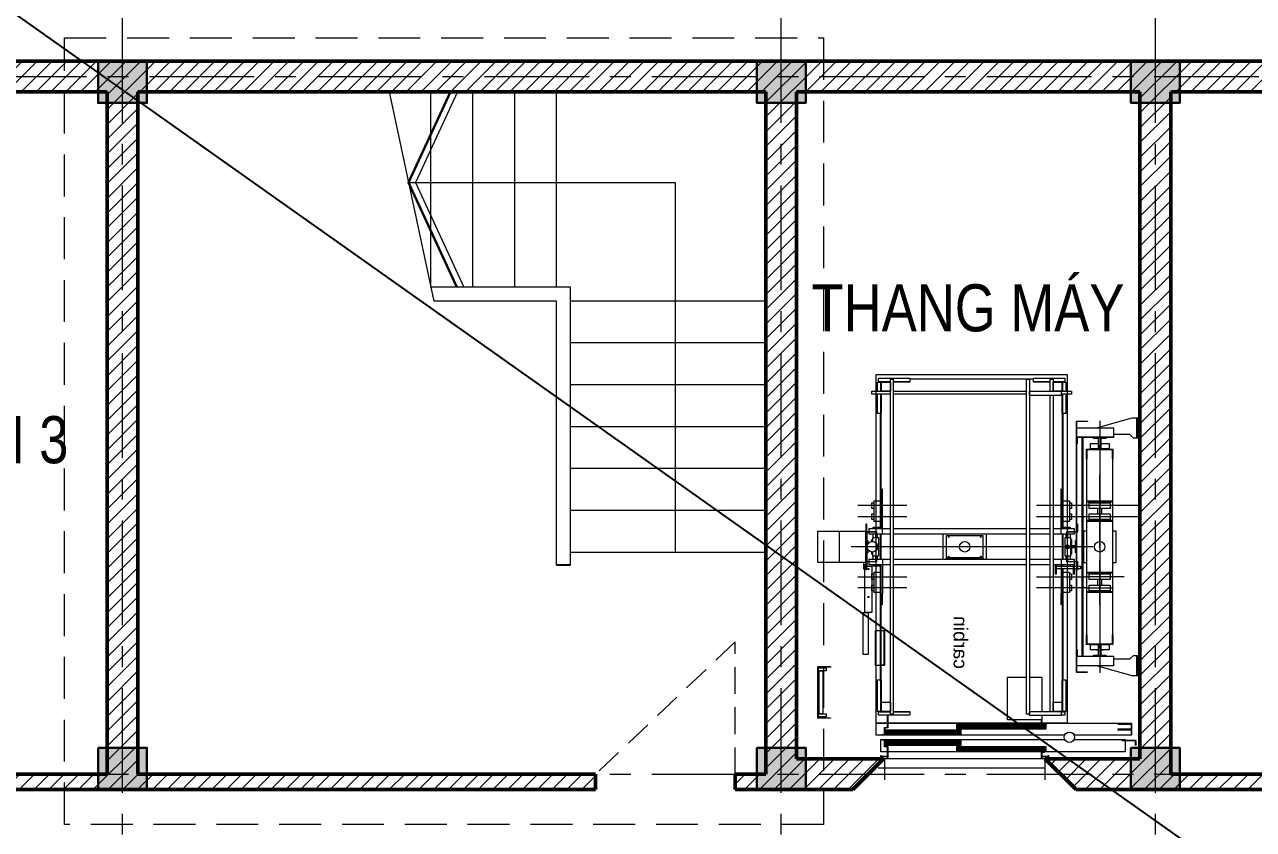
# Model space of a CAD drawing. Header units: millimetres. Extents: x 1109421 to 1726579, y -247837 to 144927.
# Drawn here: x 1653580 to 1662384, y -124039 to -118273 of the extents above; entities that cross this region are included whole.
import ezdxf

# ---------------------------------------------------------------- set-up
doc = ezdxf.new("R2010")
doc.units = ezdxf.units.MM
doc.header["$LTSCALE"] = 600
doc.header["$MEASUREMENT"] = 0
for name, pattern in [('00_Hidden', [2.4, 1.6, -0.8]), ('CENTER', [2, 1.25, -0.25, 0.25, -0.25]), ('CHU VA GHI CHU - Copy$0$HIDDEN', [0.375, 0.25, -0.125]), ('HIDDEN', [0.375, 0.25, -0.125])]:
    doc.linetypes.add(name, pattern=pattern)
for name, color, linetype, lineweight in [('cat1', 30, 'Continuous', 50), ('cat2', 22, 'Continuous', 30), ('HATCH-1', 250, 'Continuous', 9), ('hatch1', 136, 'Continuous', 9), ('LC MANH DUT', 35, 'HIDDEN', 5), ('LC Text2', 7, 'Continuous', 25), ('Noi that', 35, 'Continuous', 9), ('Noi that T2', 159, 'CHU VA GHI CHU - Copy$0$HIDDEN', 9), ('thay1', 63, 'Continuous', 18), ('truc', 76, 'CENTER', 9)]:
    doc.layers.add(name, color=color, linetype=linetype, lineweight=lineweight)
doc.layers.add('KCS_Plotter', color=11, linetype='Continuous', plot=False)
doc.styles.add('T2', font='VHARIAL.TTF', dxfattribs={"width": 0.8})
doc.styles.add('Than may th7-8 - 110518$0$ARIAL', font='arial.ttf')

# ---------------------------------------------------------------- blocks, each defined once
blk = doc.blocks.new('tm1')
at = {"layer": 'HATCH-1', "color": 250}
for p, q in [((512.7, 2755), (512.7, 255)), ((1882.7, 2755), (512.7, 2755)), ((1882.7, 255), (1882.7, 2755)), ((547.2, 2699.2), (522.2, 2699.2)), ((522.2, 2699.2), (522.2, 2634.2)), ((547.2, 2699.2), (522.2, 2699.2)), ((522.2, 2699.2), (522.2, 2634.2)), ((530.2, 2727.2), (530.2, 2702.2)), ((755.2, 2727.2), (530.2, 2727.2)), ((530.2, 2727.2), (530.2, 2702.2)), ((755.2, 2727.2), (530.2, 2727.2)), ((530.2, 2702.2), (530.2, 2699.2)), ((615.2, 2702.2), (530.2, 2702.2)), ((530.2, 2702.2), (615.2, 2702.2)), ((530.2, 2702.2), (530.2, 2699.2)), ((615.2, 2702.2), (530.2, 2702.2)), ((530.2, 2702.2), (615.2, 2702.2)), ((530.2, 2699.2), (615.2, 2699.2)), ((530.2, 2699.2), (615.2, 2699.2)), ((550.2, 2699.2), (547.2, 2699.2)), ((547.2, 2699.2), (547.2, 2634.2)), ((547.2, 2634.2), (547.2, 2699.2)), ((550.2, 2699.2), (547.2, 2699.2)), ((547.2, 2699.2), (547.2, 2634.2)), ((547.2, 2634.2), (547.2, 2699.2)), ((550.2, 2699.2), (550.2, 2634.2)), ((615.2, 2699.2), (550.2, 2699.2)), ((550.2, 2699.2), (550.2, 2634.2)), ((615.2, 2699.2), (550.2, 2699.2)), ((550.2, 2634.2), (550.2, 2699.2)), ((550.2, 2634.2), (550.2, 2699.2)), ((635.2, 2720), (615.2, 2720)), ((615.2, 2720), (615.2, 2634.2)), ((615.2, 2634.2), (615.2, 2699.2)), ((615.2, 2634.2), (615.2, 2699.2)), ((635.2, 2634.2), (635.2, 2720)), ((755.2, 2702.2), (635.2, 2702.2)), ((635.2, 2702.2), (755.2, 2702.2)), ((755.2, 2702.2), (635.2, 2702.2)), ((635.2, 2702.2), (755.2, 2702.2)), ((635.2, 2699.2), (755.2, 2699.2)), ((635.2, 2699.2), (755.2, 2699.2)), ((755.2, 2702.2), (755.2, 2727.2)), ((755.2, 2702.2), (755.2, 2727.2)), ((1640.2, 2723), (755.2, 2723)), ((755.2, 2720), (1640.2, 2720)), ((755.2, 2699.2), (755.2, 2702.2)), ((755.2, 2699.2), (755.2, 2702.2)), ((804.7, 2720), (784.7, 2720)), ((784.7, 2720), (784.7, 320)), ((804.7, 320), (804.7, 2720)), ((1640.2, 2727.2), (1640.2, 2702.2)), ((1865.2, 2727.2), (1640.2, 2727.2)), ((1640.2, 2727.2), (1640.2, 2702.2)), ((1865.2, 2727.2), (1640.2, 2727.2)), ((1640.2, 2702.2), (1640.2, 2699.2)), ((1760.2, 2702.2), (1640.2, 2702.2)), ((1640.2, 2702.2), (1760.2, 2702.2)), ((1640.2, 2702.2), (1640.2, 2699.2)), ((1760.2, 2702.2), (1640.2, 2702.2)), ((1640.2, 2702.2), (1760.2, 2702.2)), ((1640.2, 2699.2), (1760.2, 2699.2)), ((1640.2, 2699.2), (1760.2, 2699.2)), ((1780.2, 2720), (1760.2, 2720)), ((1760.2, 2720), (1760.2, 320)), ((1780.2, 320), (1780.2, 2720)), ((1865.2, 2702.2), (1780.2, 2702.2)), ((1780.2, 2702.2), (1865.2, 2702.2)), ((1865.2, 2702.2), (1780.2, 2702.2)), ((1780.2, 2702.2), (1865.2, 2702.2)), ((1780.2, 2699.2), (1780.2, 2634.2)), ((1845.2, 2699.2), (1780.2, 2699.2)), ((1780.2, 2699.2), (1865.2, 2699.2)), ((1780.2, 2699.2), (1780.2, 2634.2)), ((1845.2, 2699.2), (1780.2, 2699.2)), ((1780.2, 2699.2), (1865.2, 2699.2)), ((1845.2, 2634.2), (1845.2, 2699.2)), ((1848.2, 2699.2), (1845.2, 2699.2)), ((1845.2, 2699.2), (1845.2, 2634.2)), ((1845.2, 2634.2), (1845.2, 2699.2)), ((1848.2, 2699.2), (1845.2, 2699.2)), ((1845.2, 2699.2), (1845.2, 2634.2)), ((1848.2, 2634.2), (1848.2, 2699.2)), ((1873.2, 2699.2), (1848.2, 2699.2)), ((1848.2, 2699.2), (1848.2, 2634.2)), ((1848.2, 2634.2), (1848.2, 2699.2)), ((1873.2, 2699.2), (1848.2, 2699.2)), ((1848.2, 2699.2), (1848.2, 2634.2)), ((1865.2, 2702.2), (1865.2, 2727.2)), ((1865.2, 2702.2), (1865.2, 2727.2)), ((1865.2, 2699.2), (1865.2, 2702.2)), ((1865.2, 2699.2), (1865.2, 2702.2)), ((1873.2, 2634.2), (1873.2, 2699.2)), ((1873.2, 2634.2), (1873.2, 2699.2)), ((482.7, 2634.2), (482.7, 2614.2)), ((557.7, 2634.2), (482.7, 2634.2)), ((482.7, 2614.2), (557.7, 2614.2)), ((522.2, 2614.2), (522.2, 2474.2)), ((522.2, 2614.2), (522.2, 2474.2)), ((547.2, 2614.2), (547.2, 2474.2)), ((547.2, 2474.2), (547.2, 2614.2)), ((547.2, 2614.2), (547.2, 2474.2)), ((547.2, 2474.2), (547.2, 2614.2)), ((550.2, 2634.2), (615.2, 2634.2)), ((550.2, 2634.2), (615.2, 2634.2)), ((550.2, 2474.2), (550.2, 2614.2)), ((550.2, 2474.2), (550.2, 2614.2)), ((557.7, 2634.2), (557.7, 2604.2)), ((784.7, 2634.2), (557.7, 2634.2)), ((557.7, 2604.2), (784.7, 2604.2)), ((615.2, 2604.2), (615.2, 340.7)), ((635.2, 340.7), (635.2, 2604.2)), ((784.7, 2604.2), (784.7, 2634.2)), ((1760.2, 2634.2), (804.7, 2634.2)), ((804.7, 2614.2), (1760.2, 2614.2)), ((1780.2, 2634.2), (1845.2, 2634.2)), ((1912.7, 2634.2), (1780.2, 2634.2)), ((1780.2, 2634.2), (1845.2, 2634.2)), ((1780.2, 2614.2), (1912.7, 2614.2)), ((1845.2, 2614.2), (1845.2, 2474.2)), ((1845.2, 2614.2), (1845.2, 2474.2)), ((1848.2, 2474.2), (1848.2, 2614.2)), ((1848.2, 2614.2), (1848.2, 2474.2)), ((1848.2, 2474.2), (1848.2, 2614.2)), ((1848.2, 2614.2), (1848.2, 2474.2)), ((1873.2, 2474.2), (1873.2, 2614.2)), ((1873.2, 2474.2), (1873.2, 2614.2)), ((1912.7, 2614.2), (1912.7, 2634.2)), ((522.2, 2474.2), (547.2, 2474.2)), ((522.2, 2474.2), (547.2, 2474.2)), ((544.7, 2474.2), (544.7, 1650)), ((547.2, 2474.2), (550.2, 2474.2)), ((547.2, 2474.2), (550.2, 2474.2)), ((547.7, 1650), (547.7, 2474.2)), ((1845.2, 2474.2), (1848.2, 2474.2)), ((1845.2, 2474.2), (1848.2, 2474.2)), ((1847.7, 2474.2), (1847.7, 1650)), ((1848.2, 2474.2), (1873.2, 2474.2)), ((1848.2, 2474.2), (1873.2, 2474.2)), ((1850.7, 1650), (1850.7, 2474.2)), ((7.7, 2444), (7.7, 2299)), ((13.7, 2444), (7.7, 2444)), ((13.7, 2299), (13.7, 2444)), ((48.7, 2444), (13.7, 2444)), ((13.7, 2444), (13.7, 2299)), ((304.2, 2372.5), (48.7, 2444)), ((280.7, 2423), (280.7, 617)), ((368.7, 2419), (368.7, 2418)), ((446.7, 2419), (368.7, 2419)), ((368.7, 2418), (445.7, 2418)), ((445.7, 2418), (445.7, 1628.5)), ((446.7, 1628.5), (446.7, 2419)), ((7.7, 2299), (13.7, 2299)), ((13.7, 2299), (38.7, 2299)), ((38.7, 2299), (63.7, 2324)), ((63.7, 2324), (180.7, 2324)), ((445.7, 2372.5), (180.7, 2372.5)), ((180.7, 2372.5), (180.7, 2307)), ((180.7, 2307), (180.7, 2304)), ((445.7, 2307), (180.7, 2307)), ((180.7, 2304), (442.7, 2304)), ((236.2, 2304), (236.2, 2296.1)), ((325.2, 2304), (236.2, 2304)), ((236.2, 2296.1), (272.7, 2296.1)), ((272.7, 2296.1), (272.7, 2242)), ((288.6, 2242), (288.6, 2296.1)), ((288.6, 2296.1), (325.2, 2296.1)), ((325.2, 2296.1), (325.2, 2304)), ((400.7, 2304), (400.7, 736)), ((405.7, 736), (405.7, 2304)), ((442.7, 2304), (442.7, 2257)), ((445.7, 2307), (445.7, 2372.5)), ((445.7, 2257), (445.7, 2307)), ((375.7, 2220), (185.7, 2220)), ((185.7, 2220), (185.7, 2150)), ((188.7, 2217), (372.7, 2217)), ((188.7, 2150), (188.7, 2217)), ((372.7, 2217), (188.7, 2217)), ((188.7, 2217), (188.7, 1848.5)), ((213.7, 2259.5), (213.7, 2220.5)), ((272.7, 2259.5), (213.7, 2259.5)), ((213.7, 2220.5), (270.7, 2220.5)), ((272.7, 2261), (255.7, 2261)), ((255.7, 2261), (255.7, 2259.5)), ((270.7, 2220.5), (270.7, 2249.5)), ((270.7, 2249.5), (272.7, 2249.5)), ((270.7, 2222), (275.7, 2222)), ((272.7, 2259.5), (272.7, 2261)), ((272.7, 2242), (288.6, 2242)), ((285.7, 2242), (275.7, 2242)), ((275.7, 2222), (275.7, 2242)), ((275.7, 2237), (285.7, 2237)), ((285.7, 2237), (275.7, 2237)), ((275.7, 2227), (285.7, 2227)), ((285.7, 2242), (285.7, 2222)), ((285.7, 2222), (290.7, 2222)), ((347.7, 2259.5), (288.6, 2259.5)), ((288.6, 2249.5), (290.7, 2249.5)), ((305.7, 2261), (288.7, 2261)), ((288.7, 2261), (288.7, 2259.5)), ((290.7, 2249.5), (290.7, 2220.5)), ((290.7, 2220.5), (347.7, 2220.5)), ((305.7, 2259.5), (305.7, 2261)), ((347.7, 2220.5), (347.7, 2259.5)), ((372.7, 2217), (372.7, 2150)), ((372.7, 1848.5), (372.7, 2217)), ((375.7, 2150), (375.7, 2220)), ((442.7, 2257), (445.7, 2257)), ((445.7, 1628.5), (445.7, 2257)), ((185.7, 2150), (188.7, 2150)), ((372.7, 2150), (375.7, 2150)), ((280.7, 1955), (280.7, 2035)), ((280.7, 1515), (280.7, 1955)), ((557.7, 1855), (557.7, 1935)), ((557.7, 1615), (557.7, 1855)), ((1837.7, 1855), (1837.7, 1935)), ((1837.7, 1615), (1837.7, 1855)), ((5.7, 1815), (382.7, 1815)), ((188.7, 1848.5), (188.7, 1842.5)), ((372.7, 1848.5), (188.7, 1848.5)), ((188.7, 1842.5), (188.7, 1707.5)), ((372.7, 1842.5), (188.7, 1842.5)), ((188.7, 1842.5), (372.7, 1842.5)), ((211.4, 1835), (205.7, 1835)), ((205.7, 1835), (205.7, 1795)), ((205.7, 1795), (211.4, 1795)), ((227.6, 1835), (211.4, 1835)), ((211.4, 1795), (227.6, 1795)), ((252, 1835), (227.6, 1835)), ((227.6, 1795), (252, 1795)), ((280.7, 1835), (252, 1835)), ((252, 1795), (280.7, 1795)), ((269.1, 1837.5), (268.2, 1837.5)), ((268.2, 1837.5), (268.2, 1835)), ((268.2, 1795), (268.2, 1755)), ((271.8, 1837.5), (269.1, 1837.5)), ((275.9, 1837.5), (271.8, 1837.5)), ((280.7, 1837.5), (275.9, 1837.5)), ((285.5, 1837.5), (280.7, 1837.5)), ((309.4, 1835), (280.7, 1835)), ((280.7, 1795), (309.4, 1795)), ((289.5, 1837.5), (285.5, 1837.5)), ((292.2, 1837.5), (289.5, 1837.5)), ((293.2, 1837.5), (292.2, 1837.5)), ((293.2, 1835), (293.2, 1837.5)), ((293.2, 1755), (293.2, 1795)), ((333.7, 1835), (309.4, 1835)), ((309.4, 1795), (333.7, 1795)), ((350, 1835), (333.7, 1835)), ((333.7, 1795), (350, 1795)), ((355.7, 1835), (350, 1835)), ((350, 1795), (355.7, 1795)), ((355.7, 1795), (355.7, 1835)), ((372.7, 1842.5), (372.7, 1848.5)), ((372.7, 1707.5), (372.7, 1842.5)), ((382.7, 1815), (732.7, 1815)), ((488.4, 1835), (482.7, 1835)), ((482.7, 1835), (482.7, 1795)), ((482.7, 1795), (488.4, 1795)), ((497.7, 1835), (488.4, 1835)), ((488.4, 1795), (497.7, 1795)), ((544.7, 1848.5), (497.7, 1848.5)), ((497.7, 1848.5), (497.7, 1701.5)), ((1662.7, 1815), (2012.7, 1815)), ((1897.7, 1848.5), (1850.7, 1848.5)), ((1897.7, 1701.5), (1897.7, 1848.5)), ((1907, 1835), (1897.7, 1835)), ((1897.7, 1795), (1907, 1795)), ((1912.7, 1835), (1907, 1835)), ((1907, 1795), (1912.7, 1795)), ((1912.7, 1795), (1912.7, 1835)), ((5.7, 1735), (382.7, 1735)), ((188.7, 1707.5), (188.7, 1701.5)), ((372.7, 1707.5), (188.7, 1707.5)), ((188.7, 1707.5), (372.7, 1707.5)), ((188.7, 1701.5), (188.7, 1338.5)), ((188.7, 1701.5), (372.7, 1701.5)), ((211.4, 1755), (205.7, 1755)), ((205.7, 1755), (205.7, 1715)), ((205.7, 1715), (211.4, 1715)), ((227.6, 1755), (211.4, 1755)), ((211.4, 1715), (227.6, 1715)), ((252, 1755), (227.6, 1755)), ((227.6, 1715), (252, 1715)), ((280.7, 1755), (252, 1755)), ((252, 1715), (280.7, 1715)), ((268.2, 1715), (268.2, 1712.5)), ((268.2, 1712.5), (269.1, 1712.5)), ((269.1, 1712.5), (271.8, 1712.5)), ((271.8, 1712.5), (275.9, 1712.5)), ((275.9, 1712.5), (280.7, 1712.5)), ((309.4, 1755), (280.7, 1755)), ((280.7, 1715), (309.4, 1715)), ((280.7, 1712.5), (285.5, 1712.5)), ((285.5, 1712.5), (289.5, 1712.5)), ((289.5, 1712.5), (292.2, 1712.5)), ((292.2, 1712.5), (293.2, 1712.5)), ((293.2, 1712.5), (293.2, 1715)), ((333.7, 1755), (309.4, 1755)), ((309.4, 1715), (333.7, 1715)), ((350, 1755), (333.7, 1755)), ((333.7, 1715), (350, 1715)), ((355.7, 1755), (350, 1755)), ((350, 1715), (355.7, 1715)), ((355.7, 1715), (355.7, 1755)), ((372.7, 1701.5), (372.7, 1707.5)), ((372.7, 1338.5), (372.7, 1701.5)), ((382.7, 1735), (732.7, 1735)), ((440.7, 1685), (440.7, 1624.5)), ((444.7, 1685), (440.7, 1685)), ((444.7, 1628.5), (444.7, 1685)), ((488.4, 1755), (482.7, 1755)), ((482.7, 1755), (482.7, 1715)), ((482.7, 1715), (488.4, 1715)), ((497.7, 1755), (488.4, 1755)), ((488.4, 1715), (497.7, 1715)), ((497.7, 1701.5), (544.7, 1701.5)), ((1662.7, 1735), (2012.7, 1735)), ((1850.7, 1701.5), (1897.7, 1701.5)), ((1907, 1755), (1897.7, 1755)), ((1897.7, 1715), (1907, 1715)), ((1912.7, 1755), (1907, 1755)), ((1907, 1715), (1912.7, 1715)), ((1912.7, 1715), (1912.7, 1755)), ((1954.7, 1685), (1950.7, 1685)), ((1950.7, 1685), (1950.7, 1628.5)), ((1954.7, 1624.5), (1954.7, 1685)), ((188.7, 1634.5), (166.2, 1634.5)), ((166.2, 1634.5), (166.2, 1405.5)), ((395.2, 1634.5), (372.7, 1634.5)), ((395.2, 1405.5), (395.2, 1634.5)), ((440.7, 1624.5), (511.7, 1624.5)), ((515.7, 1628.5), (444.7, 1628.5)), ((445.7, 1415.5), (445.7, 1624.5)), ((445.7, 1624.5), (445.7, 1564.5)), ((446.7, 1564.5), (446.7, 1624.5)), ((462.7, 1650), (462.7, 1610)), ((615.2, 1650), (462.7, 1650)), ((462.7, 1610), (615.2, 1610)), ((490.2, 1587), (490.2, 1453)), ((529.2, 1587), (490.2, 1587)), ((544.7, 1660), (492.7, 1660)), ((492.7, 1660), (492.7, 1650)), ((492.7, 1610), (492.7, 1587)), ((511.7, 1624.5), (511.7, 1587)), ((515.7, 1587), (515.7, 1628.5)), ((522.7, 1610), (522.7, 1587)), ((529.2, 1530), (529.2, 1587)), ((544.7, 1610), (544.7, 1430)), ((547.7, 1430), (547.7, 1610)), ((784.7, 1650), (635.2, 1650)), ((635.2, 1610), (784.7, 1610)), ((1760.2, 1650), (804.7, 1650)), ((804.7, 1610), (1760.2, 1610)), ((1093.7, 1610), (1093.7, 1430)), ((1117.7, 1600), (1117.7, 1440)), ((1377.7, 1600), (1117.7, 1600)), ((1130.4, 1591), (1130.2, 1590)), ((1130.2, 1590), (1130.4, 1589)), ((1130.9, 1591.8), (1130.4, 1591)), ((1130.4, 1589), (1130.9, 1588.2)), ((1131.7, 1592.3), (1130.9, 1591.8)), ((1130.9, 1588.2), (1131.7, 1587.7)), ((1132.7, 1592.5), (1131.7, 1592.3)), ((1131.7, 1587.7), (1132.7, 1587.5)), ((1133.6, 1592.3), (1132.7, 1592.5)), ((1132.7, 1587.5), (1133.6, 1587.7)), ((1134.4, 1591.8), (1133.6, 1592.3)), ((1133.6, 1587.7), (1134.4, 1588.2)), ((1135, 1591), (1134.4, 1591.8)), ((1134.4, 1588.2), (1135, 1589)), ((1135.2, 1590), (1135, 1591)), ((1135, 1589), (1135.2, 1590)), ((1360.4, 1591), (1360.2, 1590)), ((1360.2, 1590), (1360.4, 1589)), ((1360.9, 1591.8), (1360.4, 1591)), ((1360.4, 1589), (1360.9, 1588.2)), ((1361.7, 1592.3), (1360.9, 1591.8)), ((1360.9, 1588.2), (1361.7, 1587.7)), ((1362.7, 1592.5), (1361.7, 1592.3)), ((1361.7, 1587.7), (1362.7, 1587.5)), ((1363.6, 1592.3), (1362.7, 1592.5)), ((1362.7, 1587.5), (1363.6, 1587.7)), ((1364.4, 1591.8), (1363.6, 1592.3)), ((1363.6, 1587.7), (1364.4, 1588.2)), ((1365, 1591), (1364.4, 1591.8)), ((1364.4, 1588.2), (1365, 1589)), ((1365.2, 1590), (1365, 1591)), ((1365, 1589), (1365.2, 1590)), ((1377.7, 1440), (1377.7, 1600)), ((1401.7, 1430), (1401.7, 1610)), ((1932.7, 1650), (1780.2, 1650)), ((1780.2, 1610), (1932.7, 1610)), ((1847.7, 1610), (1847.7, 1430)), ((1902.7, 1660), (1850.7, 1660)), ((1850.7, 1430), (1850.7, 1610)), ((1866.2, 1587), (1866.2, 1530)), ((1905.2, 1587), (1866.2, 1587)), ((1872.7, 1587), (1872.7, 1610)), ((1950.7, 1628.5), (1879.7, 1628.5)), ((1879.7, 1628.5), (1879.7, 1587)), ((1883.7, 1624.5), (1954.7, 1624.5)), ((1883.7, 1587), (1883.7, 1624.5)), ((1902.7, 1650), (1902.7, 1660)), ((1902.7, 1587), (1902.7, 1610)), ((1905.2, 1556.6), (1905.2, 1587)), ((1932.7, 1610), (1932.7, 1650)), ((1950.7, 1632.5), (1949.7, 1632.5)), ((1949.7, 1632.5), (1949.7, 1628.5)), ((1949.7, 1624.5), (1949.7, 1415.5)), ((1955.7, 1632.5), (1954.7, 1632.5)), ((2146, 1632.5), (1955.7, 1632.5)), ((1955.7, 1632.5), (1955.7, 1407.5)), ((1955.7, 1407.5), (1955.7, 1632.5)), ((2300, 1632.5), (2146, 1632.5)), ((2146, 1407.5), (2146, 1632.5)), ((2300, 1407.5), (2300, 1632.5)), ((246, 1534.4), (243.2, 1520)), ((243.2, 1520), (246, 1505.6)), ((254.2, 1546.5), (246, 1534.4)), ((246, 1505.6), (254.2, 1493.5)), ((266.3, 1554.6), (254.2, 1546.5)), ((280.7, 1557.5), (266.3, 1554.6)), ((295, 1554.6), (280.7, 1557.5)), ((307.2, 1546.5), (295, 1554.6)), ((315.3, 1534.4), (307.2, 1546.5)), ((307.2, 1493.5), (315.3, 1505.6)), ((318.2, 1520), (315.3, 1534.4)), ((315.3, 1505.6), (318.2, 1520)), ((326.7, 1520), (2061, 1520)), ((445.7, 1564.5), (446.7, 1564.5)), ((453.6, 1564.5), (445.7, 1564.5)), ((445.7, 1564.5), (445.7, 1475.5)), ((453.6, 1527.9), (453.6, 1564.5)), ((482.7, 1527.9), (453.6, 1527.9)), ((453.6, 1512.1), (482.7, 1512.1)), ((453.6, 1475.5), (453.6, 1512.1)), ((490.2, 1572.5), (482.7, 1572.5)), ((482.7, 1572.5), (482.7, 1467.5)), ((500.2, 1510), (500.2, 1530)), ((500.2, 1530), (529.2, 1530)), ((529.2, 1510), (500.2, 1510)), ((507.7, 1528), (527.7, 1528)), ((507.7, 1512), (507.7, 1528)), ((527.7, 1512), (507.7, 1512)), ((511.7, 1528), (511.7, 1512)), ((515.7, 1512), (515.7, 1528)), ((522.7, 1528), (522.7, 1512)), ((527.7, 1528), (527.7, 1530)), ((527.7, 1510), (527.7, 1512)), ((529.2, 1453), (529.2, 1510)), ((1213, 1534.4), (1210.2, 1520)), ((1210.2, 1520), (1213, 1505.6)), ((1221.2, 1546.5), (1213, 1534.4)), ((1213, 1505.6), (1221.2, 1493.5)), ((1233.3, 1554.6), (1221.2, 1546.5)), ((1247.7, 1557.5), (1233.3, 1554.6)), ((1262, 1554.6), (1247.7, 1557.5)), ((1274.2, 1546.5), (1262, 1554.6)), ((1282.3, 1534.4), (1274.2, 1546.5)), ((1274.2, 1493.5), (1282.3, 1505.6)), ((1285.2, 1520), (1282.3, 1534.4)), ((1282.3, 1505.6), (1285.2, 1520)), ((1866.2, 1530), (1874.2, 1530)), ((1866.2, 1510), (1866.2, 1453)), ((1874.2, 1510), (1866.2, 1510)), ((1867.7, 1530), (1867.7, 1528)), ((1867.7, 1528), (1873.8, 1528)), ((1873.8, 1512), (1867.7, 1512)), ((1867.7, 1512), (1867.7, 1510)), ((1875, 1534.4), (1872.2, 1520)), ((1872.2, 1520), (1875, 1505.6)), ((1872.7, 1522.5), (1872.7, 1528)), ((1872.7, 1512), (1872.7, 1517.5)), ((1883.2, 1546.5), (1875, 1534.4)), ((1875, 1505.6), (1883.2, 1493.5)), ((1895.3, 1554.6), (1883.2, 1546.5)), ((1909.7, 1557.5), (1895.3, 1554.6)), ((1912.7, 1572.5), (1905.2, 1572.5)), ((1924, 1554.6), (1909.7, 1557.5)), ((1912.7, 1556.9), (1912.7, 1572.5)), ((1936.2, 1546.5), (1924, 1554.6)), ((1944.3, 1534.4), (1936.2, 1546.5)), ((1936.2, 1493.5), (1944.3, 1505.6)), ((1949.7, 1564.5), (1941.8, 1564.5)), ((1941.8, 1564.5), (1941.8, 1538.2)), ((1941.8, 1501.8), (1941.8, 1475.5)), ((1947.2, 1520), (1944.3, 1534.4)), ((1944.3, 1505.6), (1947.2, 1520)), ((1949.7, 1475.5), (1949.7, 1564.5)), ((254.2, 1493.5), (266.3, 1485.4)), ((266.3, 1485.4), (280.7, 1482.5)), ((280.7, 1482.5), (295, 1485.4)), ((280.7, 1185), (280.7, 1425)), ((295, 1485.4), (307.2, 1493.5)), ((440.7, 1415.5), (440.7, 1355)), ((511.7, 1415.5), (440.7, 1415.5)), ((444.7, 1355), (444.7, 1411.5)), ((444.7, 1411.5), (515.7, 1411.5)), ((446.7, 1475.5), (445.7, 1475.5)), ((445.7, 1475.5), (445.7, 1415.5)), ((445.7, 1475.5), (453.6, 1475.5)), ((445.7, 1382), (445.7, 1411.5)), ((445.7, 1411.5), (445.7, 1382)), ((446.7, 1415.5), (446.7, 1475.5)), ((446.7, 1382), (446.7, 1411.5)), ((462.7, 1430), (462.7, 1390)), ((615.2, 1430), (462.7, 1430)), ((482.7, 1467.5), (490.2, 1467.5)), ((490.2, 1453), (529.2, 1453)), ((492.7, 1453), (492.7, 1430)), ((511.7, 1453), (511.7, 1415.5)), ((515.7, 1411.5), (515.7, 1453)), ((522.7, 1453), (522.7, 1430)), ((557.7, 1425), (557.7, 1185)), ((784.7, 1430), (635.2, 1430)), ((1760.2, 1430), (804.7, 1430)), ((1377.7, 1440), (1117.7, 1440)), ((1117.7, 1440), (1117.7, 1430)), ((1117.7, 1440), (1377.7, 1440)), ((1130.4, 1451), (1130.2, 1450)), ((1130.2, 1450), (1130.4, 1449)), ((1130.9, 1451.8), (1130.4, 1451)), ((1130.4, 1449), (1130.9, 1448.2)), ((1131.7, 1452.3), (1130.9, 1451.8)), ((1130.9, 1448.2), (1131.7, 1447.7)), ((1132.7, 1452.5), (1131.7, 1452.3)), ((1131.7, 1447.7), (1132.7, 1447.5)), ((1133.6, 1452.3), (1132.7, 1452.5)), ((1132.7, 1447.5), (1133.6, 1447.7)), ((1134.4, 1451.8), (1133.6, 1452.3)), ((1133.6, 1447.7), (1134.4, 1448.2)), ((1135, 1451), (1134.4, 1451.8)), ((1134.4, 1448.2), (1135, 1449)), ((1135.2, 1450), (1135, 1451)), ((1135, 1449), (1135.2, 1450)), ((1221.2, 1493.5), (1233.3, 1485.4)), ((1233.3, 1485.4), (1247.7, 1482.5)), ((1247.7, 1482.5), (1262, 1485.4)), ((1262, 1485.4), (1274.2, 1493.5)), ((1360.4, 1451), (1360.2, 1450)), ((1360.2, 1450), (1360.4, 1449)), ((1360.9, 1451.8), (1360.4, 1451)), ((1360.4, 1449), (1360.9, 1448.2)), ((1361.7, 1452.3), (1360.9, 1451.8)), ((1360.9, 1448.2), (1361.7, 1447.7)), ((1362.7, 1452.5), (1361.7, 1452.3)), ((1361.7, 1447.7), (1362.7, 1447.5)), ((1363.6, 1452.3), (1362.7, 1452.5)), ((1362.7, 1447.5), (1363.6, 1447.7)), ((1364.4, 1451.8), (1363.6, 1452.3)), ((1363.6, 1447.7), (1364.4, 1448.2)), ((1365, 1451), (1364.4, 1451.8)), ((1364.4, 1448.2), (1365, 1449)), ((1365.2, 1450), (1365, 1451)), ((1365, 1449), (1365.2, 1450)), ((1377.7, 1430), (1377.7, 1440)), ((1932.7, 1430), (1780.2, 1430)), ((1837.7, 1425), (1837.7, 1185)), ((1866.2, 1453), (1905.2, 1453)), ((1872.7, 1430), (1872.7, 1453)), ((1879.7, 1453), (1879.7, 1411.5)), ((1879.7, 1411.5), (1950.7, 1411.5)), ((1883.2, 1493.5), (1895.3, 1485.4)), ((1883.7, 1415.5), (1883.7, 1453)), ((1954.7, 1415.5), (1883.7, 1415.5)), ((1895.3, 1485.4), (1909.7, 1482.5)), ((1902.7, 1430), (1902.7, 1453)), ((1905.2, 1453), (1905.2, 1483.4)), ((1905.2, 1467.5), (1912.7, 1467.5)), ((1909.7, 1482.5), (1924, 1485.4)), ((1912.7, 1467.5), (1912.7, 1483.1)), ((1924, 1485.4), (1936.2, 1493.5)), ((1932.7, 1390), (1932.7, 1430)), ((1941.8, 1475.5), (1949.7, 1475.5)), ((1949.7, 1411.5), (1949.7, 1407.5)), ((1950.7, 1411.5), (1950.7, 1355)), ((1954.7, 1355), (1954.7, 1415.5)), ((166.2, 1405.5), (188.7, 1405.5)), ((372.7, 1338.5), (188.7, 1338.5)), ((188.7, 1338.5), (188.7, 1332.5)), ((188.7, 1332.5), (372.7, 1332.5)), ((372.7, 1332.5), (188.7, 1332.5)), ((188.7, 1332.5), (188.7, 1197.5)), ((211.4, 1325), (205.7, 1325)), ((205.7, 1325), (205.7, 1285)), ((227.6, 1325), (211.4, 1325)), ((252, 1325), (227.6, 1325)), ((280.7, 1325), (252, 1325)), ((268.7, 1327.5), (267.7, 1327.5)), ((267.7, 1327.5), (267.7, 1325)), ((269.1, 1330), (268.2, 1330)), ((268.2, 1330), (268.2, 1327.5)), ((271.5, 1327.5), (268.7, 1327.5)), ((271.8, 1330), (269.1, 1330)), ((275.7, 1327.5), (271.5, 1327.5)), ((275.9, 1330), (271.8, 1330)), ((280.7, 1327.5), (275.7, 1327.5)), ((280.7, 1330), (275.9, 1330)), ((285.5, 1330), (280.7, 1330)), ((285.6, 1327.5), (280.7, 1327.5)), ((309.4, 1325), (280.7, 1325)), ((289.5, 1330), (285.5, 1330)), ((289.9, 1327.5), (285.6, 1327.5)), ((292.2, 1330), (289.5, 1330)), ((292.7, 1327.5), (289.9, 1327.5)), ((293.2, 1330), (292.2, 1330)), ((293.7, 1327.5), (292.7, 1327.5)), ((293.2, 1327.5), (293.2, 1330)), ((293.7, 1325), (293.7, 1327.5)), ((333.7, 1325), (309.4, 1325)), ((350, 1325), (333.7, 1325)), ((355.7, 1325), (350, 1325)), ((355.7, 1285), (355.7, 1325)), ((372.7, 1405.5), (395.2, 1405.5)), ((372.7, 1332.5), (372.7, 1338.5)), ((372.7, 1197.5), (372.7, 1332.5)), ((417.7, 1382), (417.7, 1381.2)), ((440.7, 1382), (417.7, 1382)), ((417.7, 1381.2), (417.7, 1379.1)), ((417.7, 1379.1), (417.7, 1375.8)), ((417.7, 1375.8), (417.7, 1372)), ((417.7, 1372), (417.7, 1368.2)), ((417.7, 1368.2), (417.7, 1364.9)), ((417.7, 1364.9), (417.7, 1362.8)), ((417.7, 1362.8), (417.7, 1362)), ((417.7, 1362), (440.7, 1362)), ((440.7, 1355), (444.7, 1355)), ((462.7, 1382), (444.7, 1382)), ((444.7, 1362), (462.7, 1362)), ((445.7, 783), (445.7, 1362)), ((445.7, 1362), (445.7, 622)), ((446.7, 621), (446.7, 1362)), ((462.7, 1390), (615.2, 1390)), ((462.7, 1390), (462.7, 1324)), ((462.7, 1324), (467.7, 1324)), ((467.7, 1324), (467.7, 1390)), ((592.7, 1382), (467.7, 1382)), ((467.7, 1362), (592.7, 1362)), ((488.4, 1325), (482.7, 1325)), ((482.7, 1325), (482.7, 1285)), ((497.7, 1325), (488.4, 1325)), ((492.7, 1390), (492.7, 1382)), ((544.7, 1338.5), (497.7, 1338.5)), ((497.7, 1338.5), (497.7, 1191.5)), ((544.7, 1390), (544.7, 1382)), ((544.7, 1362), (544.7, 565.7)), ((547.7, 1382), (547.7, 1390)), ((547.7, 565.7), (547.7, 1362)), ((592.7, 1390), (592.7, 1324)), ((592.7, 1324), (597.7, 1324)), ((597.7, 1324), (597.7, 1390)), ((635.2, 1390), (784.7, 1390)), ((804.7, 1390), (1760.2, 1390)), ((1780.2, 1390), (1932.7, 1390)), ((1847.7, 1390), (1847.7, 565.7)), ((1850.7, 565.7), (1850.7, 1390)), ((1850.7, 1380), (1902.7, 1380)), ((1897.7, 1338.5), (1850.7, 1338.5)), ((1897.7, 1191.5), (1897.7, 1338.5)), ((1907, 1325), (1897.7, 1325)), ((1902.7, 1380), (1902.7, 1390)), ((1912.7, 1325), (1907, 1325)), ((1950.7, 1380), (1912.7, 1380)), ((1912.7, 1380), (1912.7, 1050)), ((1912.7, 1285), (1912.7, 1325)), ((1934, 1361.5), (1933.7, 1360)), ((1933.7, 1360), (1934, 1358.5)), ((1934.8, 1362.8), (1934, 1361.5)), ((1934, 1358.5), (1934.8, 1357.2)), ((1936.1, 1363.7), (1934.8, 1362.8)), ((1934.8, 1357.2), (1936.1, 1356.3)), ((1937.7, 1364), (1936.1, 1363.7)), ((1936.1, 1356.3), (1937.7, 1356)), ((1939.2, 1363.7), (1937.7, 1364)), ((1937.7, 1356), (1939.2, 1356.3)), ((1940.5, 1362.8), (1939.2, 1363.7)), ((1939.2, 1356.3), (1940.5, 1357.2)), ((1941.4, 1361.5), (1940.5, 1362.8)), ((1940.5, 1357.2), (1941.4, 1358.5)), ((1941.7, 1360), (1941.4, 1361.5)), ((1941.4, 1358.5), (1941.7, 1360)), ((1949.7, 1407.5), (1950.7, 1407.5)), ((1949.7, 1407.5), (1949.7, 1390)), ((1949.7, 1390), (1950.7, 1390)), ((1950.7, 1390), (1949.7, 1390)), ((1949.7, 1390), (1949.7, 1380)), ((1950.7, 1355), (1954.7, 1355)), ((1954.7, 1407.5), (1955.7, 1407.5)), ((1954.7, 1390), (1969.7, 1390)), ((1969.7, 1390), (1954.7, 1390)), ((1962.7, 1380), (1954.7, 1380)), ((1955.7, 1407.5), (2146, 1407.5)), ((1962.7, 1050), (1962.7, 1380)), ((1962.7, 1360), (1969.7, 1360)), ((1969.7, 1390), (1969.7, 1407.5)), ((1969.7, 1360), (1969.7, 1390)), ((2146, 1407.5), (2300, 1407.5)), ((105.7, 1305), (382.7, 1305)), ((205.7, 1285), (211.4, 1285)), ((211.4, 1245), (205.7, 1245)), ((205.7, 1245), (205.7, 1205)), ((211.4, 1285), (227.6, 1285)), ((227.6, 1245), (211.4, 1245)), ((227.6, 1285), (252, 1285)), ((252, 1245), (227.6, 1245)), ((252, 1285), (280.7, 1285)), ((280.7, 1245), (252, 1245)), ((267.7, 1285), (267.7, 1245)), ((280.7, 1285), (309.4, 1285)), ((309.4, 1245), (280.7, 1245)), ((293.7, 1245), (293.7, 1285)), ((309.4, 1285), (333.7, 1285)), ((333.7, 1245), (309.4, 1245)), ((333.7, 1285), (350, 1285)), ((350, 1245), (333.7, 1245)), ((350, 1285), (355.7, 1285)), ((355.7, 1245), (350, 1245)), ((355.7, 1205), (355.7, 1245)), ((732.7, 1305), (382.7, 1305)), ((482.7, 1285), (488.4, 1285)), ((488.4, 1245), (482.7, 1245)), ((482.7, 1245), (482.7, 1205)), ((488.4, 1285), (497.7, 1285)), ((497.7, 1245), (488.4, 1245)), ((2012.7, 1305), (1662.7, 1305)), ((1897.7, 1285), (1907, 1285)), ((1907, 1245), (1897.7, 1245)), ((1907, 1285), (1912.7, 1285)), ((1912.7, 1245), (1907, 1245)), ((1912.7, 1205), (1912.7, 1245)), ((380.7, 1225), (180.7, 1225)), ((188.7, 1197.5), (372.7, 1197.5)), ((372.7, 1197.5), (188.7, 1197.5)), ((188.7, 1197.5), (188.7, 1191.5)), ((188.7, 1191.5), (188.7, 823)), ((188.7, 1191.5), (372.7, 1191.5)), ((205.7, 1205), (211.4, 1205)), ((211.4, 1205), (227.6, 1205)), ((227.6, 1205), (252, 1205)), ((252, 1205), (280.7, 1205)), ((267.7, 1205), (267.7, 1202.5)), ((267.7, 1202.5), (268.7, 1202.5)), ((268.7, 1202.5), (271.5, 1202.5)), ((271.5, 1202.5), (275.7, 1202.5)), ((275.7, 1202.5), (280.7, 1202.5)), ((280.7, 1205), (309.4, 1205)), ((280.7, 1202.5), (285.6, 1202.5)), ((280.7, 1105), (280.7, 1185)), ((285.6, 1202.5), (289.9, 1202.5)), ((289.9, 1202.5), (292.7, 1202.5)), ((292.7, 1202.5), (293.7, 1202.5)), ((293.7, 1202.5), (293.7, 1205)), ((309.4, 1205), (333.7, 1205)), ((333.7, 1205), (350, 1205)), ((350, 1205), (355.7, 1205)), ((372.7, 1191.5), (372.7, 1197.5)), ((372.7, 823), (372.7, 1191.5)), ((382.7, 1225), (732.7, 1225)), ((482.7, 1205), (488.4, 1205)), ((488.4, 1205), (497.7, 1205)), ((497.7, 1191.5), (544.7, 1191.5)), ((557.7, 1105), (557.7, 1185)), ((1662.7, 1225), (2012.7, 1225)), ((1837.7, 1105), (1837.7, 1185)), ((1850.7, 1191.5), (1897.7, 1191.5)), ((1897.7, 1205), (1907, 1205)), ((1907, 1205), (1912.7, 1205)), ((1934, 1161.5), (1933.7, 1160)), ((1933.7, 1160), (1934, 1158.5)), ((1934.8, 1162.8), (1934, 1161.5)), ((1934, 1158.5), (1934.8, 1157.2)), ((1936.1, 1163.7), (1934.8, 1162.8)), ((1934.8, 1157.2), (1936.1, 1156.3)), ((1937.7, 1164), (1936.1, 1163.7)), ((1936.1, 1156.3), (1937.7, 1156)), ((1939.2, 1163.7), (1937.7, 1164)), ((1937.7, 1156), (1939.2, 1156.3)), ((1940.5, 1162.8), (1939.2, 1163.7)), ((1939.2, 1156.3), (1940.5, 1157.2)), ((1941.4, 1161.5), (1940.5, 1162.8)), ((1940.5, 1157.2), (1941.4, 1158.5)), ((1941.7, 1160), (1941.4, 1161.5)), ((1941.4, 1158.5), (1941.7, 1160)), ((1912.7, 1050), (1962.7, 1050)), ((1974.7, 1048), (1938.7, 1048)), ((1938.7, 1048), (1938.7, 748)), ((1974.7, 748), (1974.7, 1048)), ((185.7, 890), (185.7, 820)), ((188.7, 890), (185.7, 890)), ((188.7, 823), (188.7, 890)), ((372.7, 890), (372.7, 823)), ((375.7, 890), (372.7, 890)), ((375.7, 820), (375.7, 890)), ((1847.7, 920), (1822.7, 920)), ((1822.7, 920), (1822.7, 670)), ((1847.7, 920), (1822.7, 920)), ((1822.7, 920), (1822.7, 670)), ((1825.7, 917), (1847.7, 917)), ((1825.7, 673), (1825.7, 917)), ((1847.7, 917), (1847.7, 920)), ((1887.7, 920), (1850.7, 920)), ((1887.7, 670), (1887.7, 920)), ((185.7, 820), (375.7, 820)), ((372.7, 823), (188.7, 823)), ((188.7, 823), (372.7, 823)), ((270.7, 819.5), (213.7, 819.5)), ((213.7, 819.5), (213.7, 780.5)), ((270.7, 790.5), (270.7, 819.5)), ((275.7, 818), (270.7, 818)), ((288.6, 798), (272.7, 798)), ((272.7, 798), (272.7, 743.9)), ((275.7, 798), (275.7, 818)), ((285.7, 813), (275.7, 813)), ((285.7, 803), (275.7, 803)), ((275.7, 803), (285.7, 803)), ((275.7, 798), (285.7, 798)), ((285.7, 818), (285.7, 798)), ((290.7, 818), (285.7, 818)), ((288.6, 743.9), (288.6, 798)), ((347.7, 819.5), (290.7, 819.5)), ((290.7, 819.5), (290.7, 790.5)), ((347.7, 780.5), (347.7, 819.5)), ((7.7, 741), (7.7, 596)), ((13.7, 741), (7.7, 741)), ((13.7, 596), (13.7, 741)), ((38.7, 741), (13.7, 741)), ((13.7, 741), (13.7, 596)), ((63.7, 716), (38.7, 741)), ((180.7, 716), (63.7, 716)), ((442.7, 736), (180.7, 736)), ((180.7, 736), (180.7, 733)), ((180.7, 733), (180.7, 667.5)), ((180.7, 733), (445.7, 733)), ((213.7, 780.5), (272.7, 780.5)), ((272.7, 743.9), (236.2, 743.9)), ((236.2, 743.9), (236.2, 736)), ((236.2, 736), (325.2, 736)), ((255.7, 780.5), (255.7, 779)), ((255.7, 779), (272.7, 779)), ((272.7, 790.5), (270.7, 790.5)), ((272.7, 779), (272.7, 780.5)), ((290.7, 790.5), (288.6, 790.5)), ((288.6, 780.5), (347.7, 780.5)), ((325.2, 743.9), (288.6, 743.9)), ((288.7, 780.5), (288.7, 779)), ((288.7, 779), (305.7, 779)), ((305.7, 779), (305.7, 780.5)), ((325.2, 736), (325.2, 743.9)), ((445.7, 783), (442.7, 783)), ((442.7, 783), (442.7, 736)), ((445.7, 733), (445.7, 783)), ((445.7, 667.5), (445.7, 733)), ((1938.7, 748), (1974.7, 748)), ((48.7, 596), (304.2, 667.5)), ((180.7, 667.5), (445.7, 667.5)), ((445.7, 622), (368.7, 622)), ((368.7, 622), (368.7, 621)), ((368.7, 621), (446.7, 621)), ((1822.7, 670), (1847.7, 670)), ((1822.7, 670), (1847.7, 670)), ((1847.7, 673), (1825.7, 673)), ((1847.7, 670), (1847.7, 673)), ((1850.7, 670), (1887.7, 670)), ((2210, 661.5), (2210, 658.5)), ((2300, 661.5), (2210, 661.5)), ((2210, 658.5), (2297, 658.5)), ((2295, 652), (2240, 652)), ((2240, 652), (2240, 632)), ((2240, 632), (2295, 632)), ((2290, 632), (2264, 632)), ((2264, 632), (2264, 322)), ((2290, 322), (2290, 632)), ((2295, 632), (2295, 652)), ((2297, 658.5), (2297, 295.5)), ((2300, 292.5), (2300, 661.5)), ((7.7, 596), (13.7, 596)), ((13.7, 596), (48.7, 596)), ((547.2, 565.7), (522.2, 565.7)), ((522.2, 565.7), (522.2, 340.7)), ((550.2, 565.7), (547.2, 565.7)), ((547.2, 565.7), (547.2, 340.7)), ((547.2, 340.7), (547.2, 565.7)), ((550.2, 340.7), (550.2, 565.7)), ((784.7, 586), (695.2, 586)), ((695.2, 586), (695.2, 340.7)), ((940.2, 586), (804.7, 586)), ((940.2, 280), (940.2, 586)), ((1848.2, 565.7), (1845.2, 565.7)), ((1845.2, 565.7), (1845.2, 340.7)), ((1848.2, 340.7), (1848.2, 565.7)), ((1873.2, 565.7), (1848.2, 565.7)), ((1848.2, 565.7), (1848.2, 340.7)), ((1873.2, 340.7), (1873.2, 565.7)), ((550.2, 405.7), (550.2, 340.7)), ((615.2, 405.7), (550.2, 405.7)), ((615.2, 340.7), (615.2, 405.7)), ((1780.2, 405.7), (1780.2, 340.7)), ((1845.2, 405.7), (1780.2, 405.7)), ((1845.2, 340.7), (1845.2, 405.7)), ((522.2, 340.7), (547.2, 340.7)), ((557.7, 340.7), (530.2, 340.7)), ((530.2, 340.7), (530.2, 337.7)), ((530.2, 337.7), (557.7, 337.7)), ((557.7, 337.7), (530.2, 337.7)), ((530.2, 337.7), (530.2, 312.7)), ((530.2, 312.7), (557.7, 312.7)), ((547.2, 340.7), (550.2, 340.7)), ((550.2, 340.7), (615.2, 340.7)), ((557.7, 340.7), (557.7, 310.7)), ((784.7, 340.7), (557.7, 340.7)), ((557.7, 310.7), (784.7, 310.7)), ((694.7, 310.7), (694.7, 255)), ((695.2, 310.7), (695.2, 280)), ((695.2, 280), (940.2, 280)), ((697.7, 252), (697.7, 280)), ((784.7, 310.7), (784.7, 340.7)), ((784.7, 320), (804.7, 320)), ((1760.2, 340.7), (1640.2, 340.7)), ((1640.2, 340.7), (1640.2, 337.7)), ((1640.2, 337.7), (1760.2, 337.7)), ((1760.2, 337.7), (1640.2, 337.7)), ((1640.2, 337.7), (1640.2, 312.7)), ((1640.2, 312.7), (1865.2, 312.7)), ((1760.2, 320), (1780.2, 320)), ((1780.2, 340.7), (1845.2, 340.7)), ((1865.2, 340.7), (1780.2, 340.7)), ((1780.2, 337.7), (1865.2, 337.7)), ((1865.2, 337.7), (1780.2, 337.7)), ((1797.7, 312.7), (1797.7, 222)), ((1800.7, 225), (1800.7, 312.7)), ((1845.2, 340.7), (1848.2, 340.7)), ((1848.2, 340.7), (1873.2, 340.7)), ((1865.2, 337.7), (1865.2, 340.7)), ((1865.2, 312.7), (1865.2, 337.7)), ((2210, 295.5), (2210, 292.5)), ((2297, 295.5), (2210, 295.5)), ((2210, 292.5), (2300, 292.5)), ((2295, 322), (2240, 322)), ((2240, 322), (2240, 302)), ((2240, 302), (2295, 302)), ((2264, 322), (2290, 322)), ((2295, 302), (2295, 322)), ((676.2, 255), (51.7, 255)), ((51.7, 255), (51.7, 170)), ((151.7, 250), (51.7, 250)), ((51.7, 250), (51.7, 213)), ((51.7, 213), (151.7, 213)), ((151.7, 208), (51.7, 208)), ((51.7, 208), (51.7, 171)), ((52.7, 249), (151.7, 249)), ((52.7, 214), (52.7, 249)), ((151.7, 214), (52.7, 214)), ((52.7, 207), (151.7, 207)), ((52.7, 172), (52.7, 207)), ((151.7, 249), (151.7, 250)), ((151.7, 213), (151.7, 214)), ((151.7, 207), (151.7, 208)), ((471.2, 181.5), (463, 169.4)), ((483.3, 189.6), (471.2, 181.5)), ((497.7, 192.5), (483.3, 189.6)), ((512, 189.6), (497.7, 192.5)), ((524.2, 181.5), (512, 189.6)), ((512.7, 255), (1882.7, 255)), ((532.3, 169.4), (524.2, 181.5)), ((1305.1, 250), (667.7, 250)), ((667.7, 250), (667.7, 213)), ((667.7, 240.7), (1305.2, 240.7)), ((667.7, 231.5), (1305.2, 231.5)), ((667.7, 222.2), (1305.2, 222.2)), ((667.7, 213), (1305.1, 213)), ((694.7, 255), (676.2, 255)), ((676.2, 255), (676.2, 252)), ((676.2, 252), (697.7, 252)), ((697.7, 253.5), (1797.7, 253.5)), ((1812.6, 208), (1275.2, 208)), ((1275.2, 208), (1275.2, 171)), ((1275.2, 198.7), (1812.7, 198.7)), ((1275.2, 189.5), (1812.7, 189.5)), ((1275.2, 180.2), (1812.7, 180.2)), ((1305.1, 213), (1305.1, 250)), ((1797.7, 222), (1819.7, 222)), ((1881.2, 255), (1800.7, 255)), ((1822.7, 225), (1800.7, 225)), ((1812.6, 171), (1812.6, 208)), ((1819.7, 222), (1819.7, 172)), ((1822.7, 175), (1822.7, 225)), ((1881.2, 170), (1881.2, 255)), ((122.7, 132), (22.7, 132)), ((22.7, 132), (22.7, 95)), ((23.7, 131), (122.7, 131)), ((23.7, 96), (23.7, 131)), ((51.7, 171), (151.7, 171)), ((51.7, 170), (463.5, 170)), ((151.7, 172), (52.7, 172)), ((463.5, 140), (97.7, 140)), ((97.7, 140), (97.7, 50)), ((122.7, 131), (122.7, 132)), ((151.7, 171), (151.7, 172)), ((463, 169.4), (460.2, 155)), ((460.2, 155), (463, 140.6)), ((463, 140.6), (471.2, 128.5)), ((471.2, 128.5), (483.3, 120.4)), ((483.3, 120.4), (497.7, 117.5)), ((497.7, 117.5), (512, 120.4)), ((512, 120.4), (524.2, 128.5)), ((524.2, 128.5), (532.3, 140.6)), ((531.9, 170), (1881.2, 170)), ((1847.7, 140), (531.9, 140)), ((535.2, 155), (532.3, 169.4)), ((532.3, 140.6), (535.2, 155)), ((1305.1, 90), (667.7, 90)), ((667.7, 90), (667.7, 53)), ((1275.2, 171), (1812.6, 171)), ((1812.6, 132), (1275.2, 132)), ((1275.2, 132), (1275.2, 95)), ((1275.2, 122.7), (1812.7, 122.7)), ((1275.2, 113.5), (1812.7, 113.5)), ((1275.2, 104.2), (1812.7, 104.2)), ((1275.2, 95), (1812.6, 95)), ((1305.1, 53), (1305.1, 90)), ((1797.7, 88.5), (1797.7, 0)), ((1819.7, 88.5), (1797.7, 88.5)), ((1812.6, 95), (1812.6, 132)), ((1819.7, 172), (1841.2, 172)), ((1837.7, 138.5), (1819.7, 138.5)), ((1819.7, 138.5), (1819.7, 88.5)), ((1841.2, 175), (1822.7, 175)), ((1822.7, 135.5), (1837.7, 135.5)), ((1822.7, 85.5), (1822.7, 135.5)), ((1837.7, 135.5), (1837.7, 138.5)), ((1841.2, 172), (1841.2, 175)), ((1847.7, 50), (1847.7, 140)), ((97.7, 50), (1797.7, 50)), ((650.7, 25), (647.7, 25)), ((647.7, 25), (647.7, 0)), ((650.7, 3), (650.7, 25)), ((694.7, 17), (650.7, 17)), ((650.7, 17), (694.7, 17)), ((694.7, 17), (650.7, 17)), ((694.7, 3), (650.7, 3)), ((667.7, 80.7), (1305.2, 80.7)), ((667.7, 71.5), (1305.2, 71.5)), ((667.7, 62.2), (1305.2, 62.2)), ((667.7, 53), (1305.1, 53)), ((697.7, 50), (677.7, 50)), ((677.7, 50), (677.7, 47)), ((677.7, 47), (694.7, 47)), ((694.7, 47), (694.7, 3)), ((697.7, 50), (697.7, 0)), ((697.7, 0), (697.7, 50)), ((1797.7, 0), (1797.7, 50)), ((1800.7, 3), (1800.7, 85.5)), ((1800.7, 85.5), (1822.7, 85.5)), ((1800.7, 50), (1847.7, 50)), ((1844.7, 17), (1800.7, 17)), ((1800.7, 17), (1844.7, 17)), ((1844.7, 17), (1800.7, 17)), ((1844.7, 3), (1800.7, 3)), ((1847.7, 25), (1844.7, 25)), ((1844.7, 25), (1844.7, 3)), ((1847.8, 87), (1847.7, 87)), ((1847.7, 83), (1847.8, 83)), ((1847.7, 0), (1847.7, 25)), ((1847.8, 83), (1847.8, 87)), ((647.7, 0), (697.7, 0)), ((672.7, 0), (672.7, -149.1)), ((1867.7, -63), (672.7, -63)), ((697.7, 0), (1797.7, 0)), ((1797.7, 0), (1847.7, 0)), ((1822.7, 0), (1822.7, -149.1))]:
    blk.add_line(p, q, dxfattribs=at)
at = {"layer": 'Noi that T2', "insert": (1329, 834.4), "char_height": 100, "width": 1705.866, "attachment_point": 8, "rotation": 90, "style": 'Than may th7-8 - 110518$0$ARIAL'}
blk.add_mtext('carbin ', dxfattribs=at)
blk = doc.blocks.new('COT BT')
at = {"layer": 'cat2', "ltscale": 2}
h = blk.add_hatch(color=256, dxfattribs=at)
h.dxf.hatch_style = 1
h.paths.add_polyline_path([(240, 190), (-110, 190), (-110, -110), (240, -110)])
blk.add_lwpolyline([(-110, 190), (240, 190), (240, -110), (-110, -110)], close=True, dxfattribs=at)

msp = doc.modelspace()

# ---------------------------------------------------------------- hatches: boundary and pattern name
at = {"layer": 'hatch1'}
h = msp.add_hatch(dxfattribs=at)
h.set_pattern_fill('ANSI31', color=256, scale=600)
h.set_pattern_definition([(45, (-378898.68, -175305.75), (-53.0330086, 53.0330086), [])])
h.paths.add_polyline_path([(1643451.7, -130534.3), (1643051.7, -130534.3), (1642391.7, -130534.3), (1642391.7, -126244.3), (1642171.7, -126244.3), (1642171.7, -130754.3), (1642171.7, -130974.3), (1643051.7, -130974.3), (1643051.7, -130754.3), (1643451.7, -130754.3)])
h.paths.add_polyline_path([(1649121.7, -130534.3), (1648721.7, -130534.3), (1647841.7, -130534.3), (1647441.7, -130534.3), (1647441.7, -130754.3), (1647841.7, -130754.3), (1647841.7, -130974.3), (1648721.7, -130974.3), (1648721.7, -130754.3), (1649121.7, -130754.3)])
h.paths.add_polyline_path([(1653841.7, -130534.3), (1653441.7, -130534.3), (1653441.7, -130754.3), (1653841.7, -130754.3), (1653841.7, -130974.3), (1654721.7, -130974.3), (1654721.7, -130754.3), (1655121.7, -130754.3), (1655121.7, -130534.3), (1654721.7, -130534.3)])
h.paths.add_polyline_path([(1659441.7, -130754.3), (1659441.7, -130534.3), (1658561.7, -130534.3), (1658161.7, -130534.3), (1658161.7, -130754.3), (1658561.7, -130754.3), (1658561.7, -130974.3), (1659441.7, -130974.3)])
h.paths.add_polyline_path([(1659111.7, -126534.3), (1658891.7, -126534.3), (1658891.7, -130534.3), (1659111.7, -130534.3)])
h.paths.add_polyline_path([(1662121.7, -130534.3), (1661241.7, -130534.3), (1661241.7, -130754.3), (1661241.7, -130974.3), (1662121.7, -130974.3)])
h.paths.add_polyline_path([(1667721.7, -130534.3), (1667321.7, -130534.3), (1666441.7, -130534.3), (1666441.7, -130754.3), (1666441.7, -130974.3), (1667321.7, -130974.3), (1667321.7, -130754.3), (1667721.7, -130754.3)])
h.paths.add_polyline_path([(1673721.7, -130534.3), (1673321.7, -130534.3), (1672441.7, -130534.3), (1672041.7, -130534.3), (1672041.7, -130754.3), (1672441.7, -130754.3), (1672441.7, -130974.3), (1673321.7, -130974.3), (1673321.7, -130754.3), (1673721.7, -130754.3)])
h.paths.add_polyline_path([(1679906.7, -130534.3), (1678306.7, -130534.3), (1678306.7, -130754.3), (1678706.7, -130754.3), (1678706.7, -131194.3), (1679906.7, -131194.3)])
h.paths.add_polyline_path([(1679681.2, -130754.3), (1679681.2, -130974.3), (1678921.2, -130974.3), (1678921.2, -130754.3)], flags=16)
h.paths.add_polyline_path([(1684191.7, -130534.3), (1682991.7, -130534.3), (1682991.7, -131194.3), (1684191.7, -131194.3)])
h.paths.add_polyline_path([(1683971.7, -130754.3), (1683971.7, -130974.3), (1683211.7, -130974.3), (1683211.7, -130754.3)], flags=16)
h.paths.add_polyline_path([(1678881.7, -127884.3), (1678771.7, -127884.3), (1678771.7, -130534.3), (1678881.7, -130534.3)])
h.paths.add_polyline_path([(1683971.7, -126534.3), (1678771.7, -126534.3), (1678771.7, -126884.3), (1678881.7, -126884.3), (1678881.7, -126754.3), (1683971.7, -126754.3)], flags=17)
h.paths.add_polyline_path([(1681711.7, -125394.3), (1681491.7, -125394.3), (1681491.7, -126534.3), (1681711.7, -126534.3)], flags=17)
h.paths.add_polyline_path([(1684191.7, -118534.3), (1642171.7, -118534.3), (1642171.7, -124044.3), (1642391.7, -124044.3), (1642391.7, -123754.3), (1643881.7, -123754.3), (1643881.7, -123644.3), (1642391.7, -123644.3), (1642391.7, -118754.3), (1646266.7, -118754.3), (1646266.7, -123644.3), (1645181.7, -123644.3), (1645181.7, -123754.3), (1646266.7, -123754.3), (1646376.7, -123754.3), (1648566.7, -123754.3), (1648566.7, -123644.3), (1646376.7, -123644.3), (1646376.7, -118754.3), (1650186.7, -118754.3), (1650186.7, -123644.3), (1649866.7, -123644.3), (1649866.7, -123754.3), (1650186.7, -123754.3), (1650296.7, -123754.3), (1651906.7, -123754.3), (1651906.7, -123644.3), (1650296.7, -123644.3), (1650296.7, -118754.3), (1654171.7, -118754.3), (1654171.7, -123644.3), (1653206.7, -123644.3), (1653206.7, -123754.3), (1657671.7, -123754.3), (1657671.7, -123644.3), (1654391.7, -123644.3), (1654391.7, -118754.3), (1658891.7, -118754.3), (1658891.7, -123644.3), (1658671.7, -123644.3), (1658671.7, -123754.3), (1659513.5, -123754.3), (1659733.5, -123534.3), (1659111.7, -123534.3), (1659111.7, -118754.3), (1661571.7, -118754.3), (1661571.7, -123534.3), (1660893.5, -123534.3), (1661113.5, -123754.3), (1661791.7, -123754.3), (1664001.7, -123754.3), (1664001.7, -123644.3), (1661791.7, -123644.3), (1661791.7, -118754.3), (1666771.7, -118754.3), (1666771.7, -123644.3), (1666991.7, -123644.3), (1666991.7, -118754.3), (1671391.7, -118754.3), (1671391.7, -123644.3), (1669901.7, -123644.3), (1669901.7, -123754.3), (1673101.7, -123754.3), (1673101.7, -123644.3), (1671501.7, -123644.3), (1671501.7, -118754.3), (1676051.7, -118754.3), (1676051.7, -123644.3), (1674401.7, -123644.3), (1674401.7, -123754.3), (1675771.7, -123754.3), (1677651.7, -123754.3), (1677651.7, -123534.3), (1676271.7, -123534.3), (1676271.7, -118754.3), (1678771.7, -118754.3), (1678771.7, -123534.3), (1678551.7, -123534.3), (1678551.7, -123754.3), (1679211.7, -123754.3), (1679211.7, -123534.3), (1678991.7, -123534.3), (1678991.7, -118754.3), (1681491.7, -118754.3), (1681491.7, -124494.3), (1681711.7, -124494.3), (1681711.7, -118754.3), (1683971.7, -118754.3), (1683971.7, -128934.3), (1684191.7, -128934.3)])
h.paths.add_polyline_path([(1681491.7, -123534.3), (1680111.7, -123534.3), (1680111.7, -123754.3), (1681491.7, -123754.3)], flags=17)
h.paths.add_polyline_path([(1668601.7, -123644.3), (1665301.7, -123644.3), (1665301.7, -123754.3), (1668601.7, -123754.3)], flags=17)

# ---------------------------------------------------------------- linework, layer by layer
at = {"layer": 'cat1'}
for p, q in [((1642171.7, -118534.3), (1684191.7, -118534.3)), ((1650296.7, -118754.3), (1654171.7, -118754.3)), ((1654171.7, -123644.3), (1654171.7, -118754.3)), ((1654391.7, -123644.3), (1654391.7, -118754.3)), ((1654391.7, -118754.3), (1658891.7, -118754.3)), ((1658891.7, -123644.3), (1658891.7, -118754.3)), ((1659111.7, -123534.3), (1659111.7, -118754.3)), ((1659111.7, -118754.3), (1661571.7, -118754.3)), ((1661571.7, -123534.3), (1661571.7, -118754.3)), ((1661791.7, -123644.3), (1661791.7, -118754.3)), ((1661791.7, -118754.3), (1666771.7, -118754.3)), ((1659733.5, -123534.3), (1659111.7, -123534.3)), ((1659513.5, -123754.3), (1659733.5, -123534.3)), ((1661113.5, -123754.3), (1660893.5, -123534.3)), ((1661571.7, -123534.3), (1660893.5, -123534.3)), ((1654171.7, -123644.3), (1653206.7, -123644.3)), ((1657671.7, -123644.3), (1654391.7, -123644.3)), ((1657671.7, -123644.3), (1657671.7, -123754.3)), ((1658891.7, -123644.3), (1658671.7, -123644.3)), ((1658671.7, -123644.3), (1658671.7, -123754.3)), ((1657671.7, -123754.3), (1653206.7, -123754.3)), ((1659513.5, -123754.3), (1658671.7, -123754.3)), ((1661791.7, -123754.3), (1661113.5, -123754.3)), ((1661571.7, -123754.3), (1661791.7, -123754.3)), ((1661571.7, -123754.3), (1661791.7, -123754.3))]:
    msp.add_line(p, q, dxfattribs=at)
msp.add_lwpolyline([(1661791.7, -123644.3), (1664001.7, -123644.3), (1664001.7, -123754.3), (1661791.7, -123754.3)], dxfattribs=at)
at = {"layer": 'cat2'}
msp.add_lwpolyline([(1656631, -118754.3), (1656331, -119404.3), (1656677.2, -120154.3)], dxfattribs=at)
at = {"layer": 'hatch1'}
for points in [[(1656681, -118754.3), (1656381, -119404.3), (1656727.2, -120154.3)], [(1656331, -119404.3), (1658241.7, -119404.3), (1658241.7, -122054.3)]]:
    msp.add_lwpolyline(points, dxfattribs=at)
at = {"layer": 'KCS_Plotter'}
msp.add_line((1636182.2, -105945.3), (1696389.3, -148520.3), dxfattribs=at)
at = {"layer": 'LC MANH DUT', "ltscale": 2}
msp.add_lwpolyline([(1653865.2, -118368.7), (1659304.7, -118368.7), (1659304.7, -124003.7), (1653865.2, -124003.7)], close=True, dxfattribs=at)
at = {"layer": 'LC Text2'}
msp.add_line((1657391.7, -122144.3), (1657491.7, -122144.3), dxfattribs=at)
at = {"layer": 'Noi that', "linetype": '00_Hidden', "ltscale": 0.2}
for p, q in [((1658671.7, -122694.3), (1657671.7, -123644.3)), ((1658671.7, -123644.3), (1658671.7, -122694.3))]:
    msp.add_line(p, q, dxfattribs=at)
at = {"layer": 'thay1'}
for p, q in [((1656191.7, -118754.3), (1656513.2, -120254.3)), ((1656491.7, -120154.3), (1656491.7, -118754.3)), ((1656791.7, -120154.3), (1656791.7, -118754.3)), ((1657091.7, -120154.3), (1657091.7, -118754.3)), ((1657391.7, -120154.3), (1657391.7, -118754.3)), ((1657491.7, -120154.3), (1656491.7, -120154.3)), ((1657491.7, -122144.3), (1657491.7, -120154.3)), ((1657391.7, -120254.3), (1656513.2, -120254.3)), ((1657391.7, -122144.3), (1657391.7, -120254.3)), ((1658891.7, -120254.3), (1657491.7, -120254.3)), ((1658891.7, -120554.3), (1657491.7, -120554.3)), ((1658891.7, -120854.3), (1657491.7, -120854.3)), ((1658891.7, -121154.3), (1657491.7, -121154.3)), ((1658891.7, -121454.3), (1657491.7, -121454.3)), ((1658891.7, -121754.3), (1657491.7, -121754.3)), ((1658891.7, -122054.3), (1657491.7, -122054.3))]:
    msp.add_line(p, q, dxfattribs=at)
at = {"layer": 'truc'}
for p, q in [((1654281.7, -135776.6), (1654281.7, -115590.8)), ((1659001.7, -135776.6), (1659001.7, -115590.8)), ((1661681.7, -135776.6), (1661681.7, -115590.8)), ((1640074.4, -118644.3), (1687045.1, -118644.3)), ((1640074.4, -123644.3), (1687045.1, -123644.3))]:
    msp.add_line(p, q, dxfattribs=at)

# ---------------------------------------------------------------- block references
at = {"layer": 'cat1'}
for p in [(1654216.7, -118724.3), (1658936.7, -118724.3), (1661616.7, -118724.3), (1654216.7, -123644.3), (1658936.7, -123644.3), (1661616.7, -123644.3)]:
    msp.add_blockref('COT BT', p, dxfattribs=at)
at = {"layer": 'thay1', "xscale": -1}
msp.add_blockref('tm1', (1661563.7, -123534.3), dxfattribs=at)

# ---------------------------------------------------------------- texts
at = {"layer": 'LC Text2', "style": 'T2', "width": 0.8}
for s, p in [('thang m¸y', (1659218.4, -120471.1)), ('phßng kh¸m 3', (1651002.7, -121415.9))]:
    msp.add_text(s, height=337.5, dxfattribs=at).set_placement(p)

doc.saveas('drawing.dxf')
